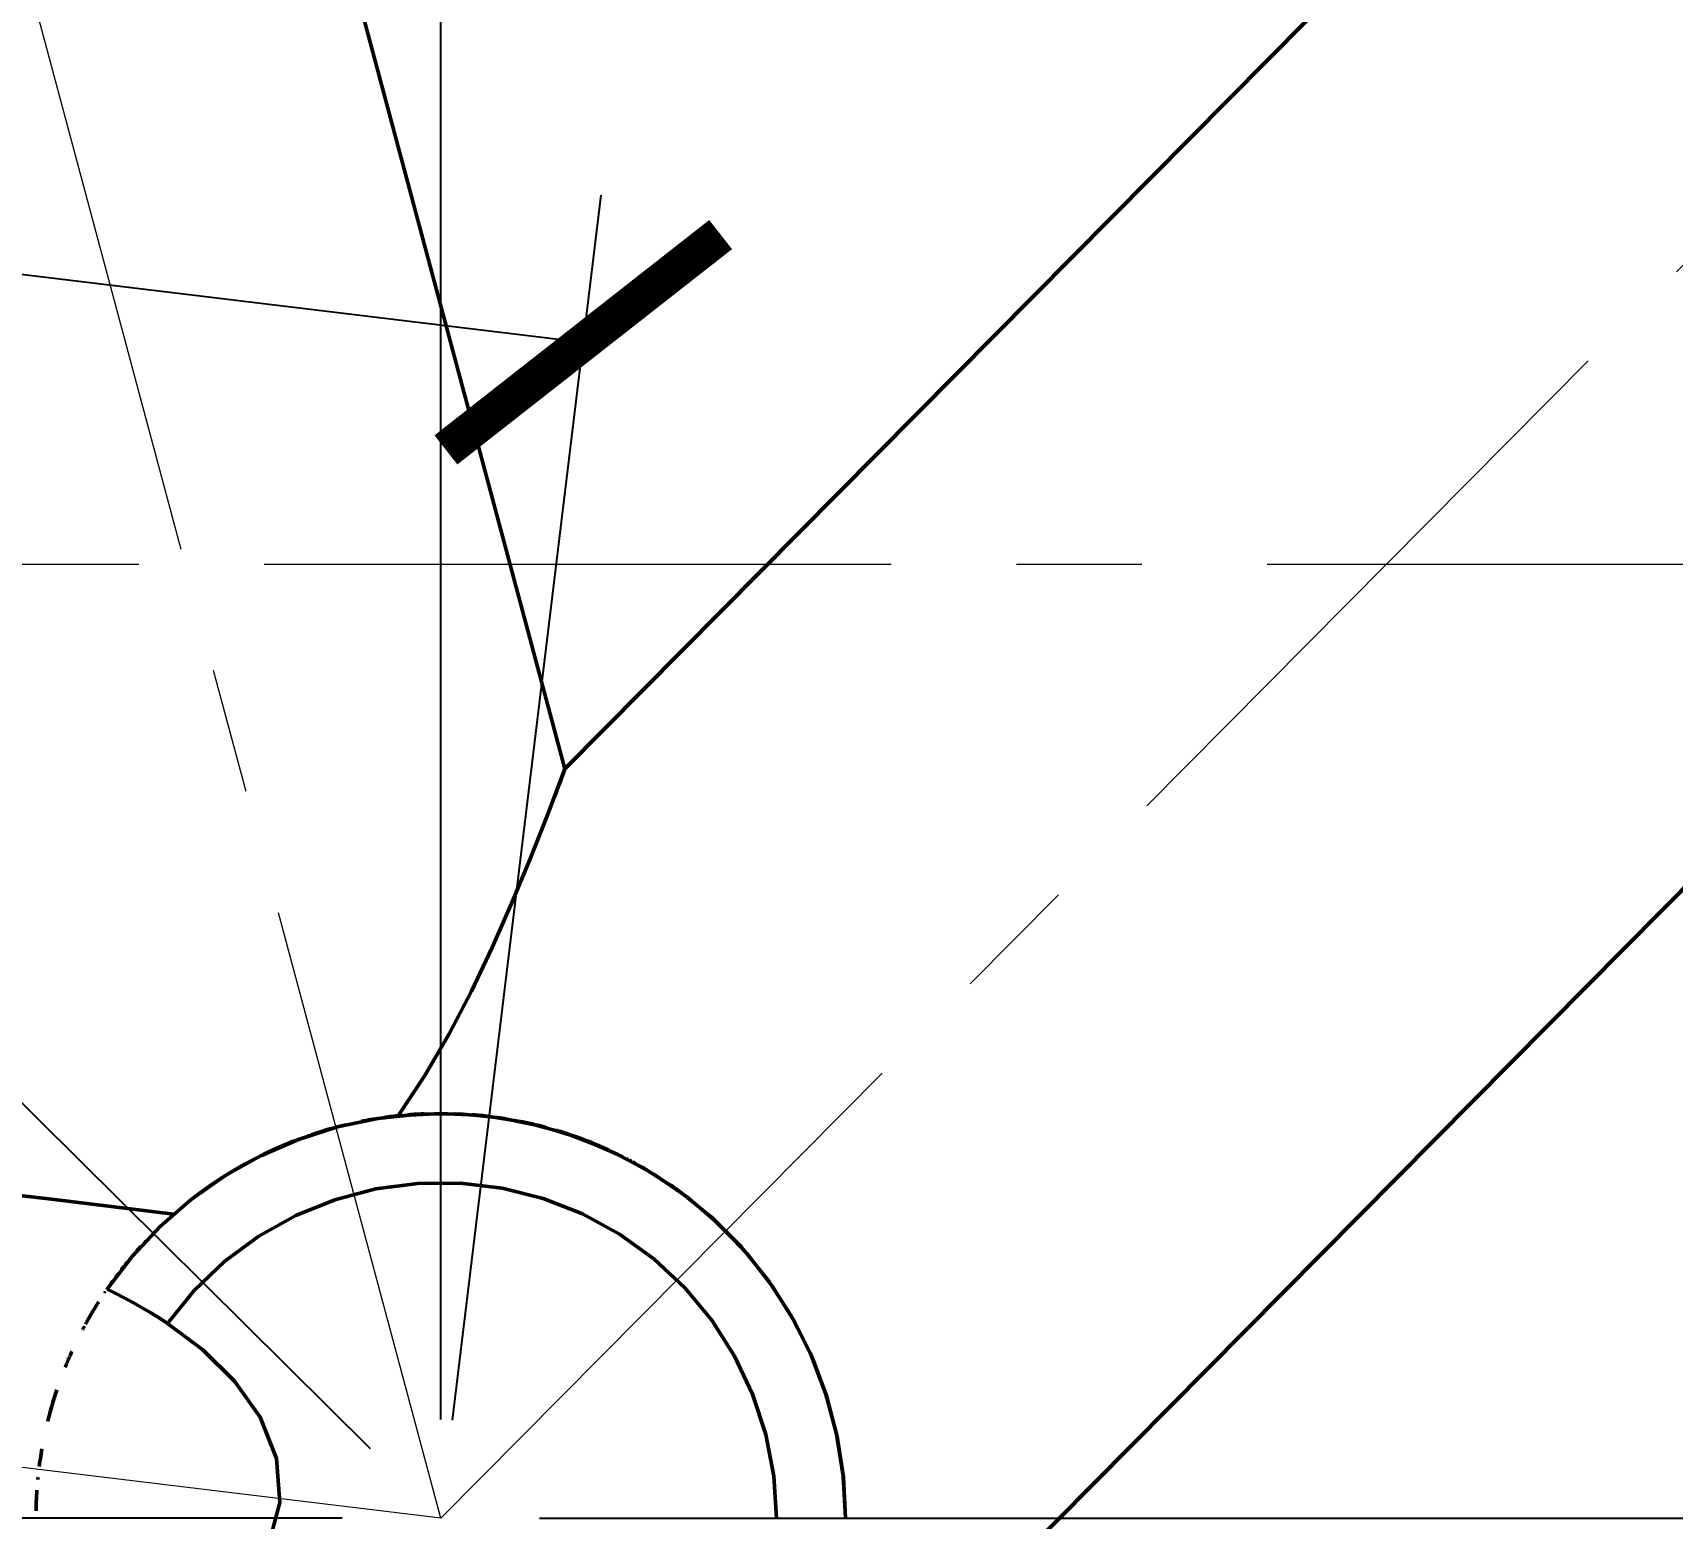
# Model space of a CAD drawing. Header units: millimetres. Extents: x -900 to 1100, y -668 to 717.
# Drawn here: x -20.7 to 62.4, y 0 to 75.2 of the extents above; entities that cross this region are included whole.
import ezdxf

# ---------------------------------------------------------------- set-up
doc = ezdxf.new("R2010")
doc.units = ezdxf.units.MM
doc.header["$LTSCALE"] = 10
doc.linetypes.add('CENTER', pattern=[5.08, 3.175, -0.635, 0.635, -0.635])
for name, color, linetype, lineweight in [('CENTER', 1, 'CENTER', 18), ('DIM', 3, 'CONTINUOUS', 18), ('FRAME', 7, 'CONTINUOUS', 50)]:
    doc.layers.add(name, color=color, linetype=linetype, lineweight=lineweight)
doc.styles.add('OpenSansCondensed-Light', font='OpenSansCondensed-Light.ttf')
doc.dimstyles.new('EZDXF', dxfattribs={"dimtxt": 12.5, "dimasz": 12.5, "dimexe": 7.5, "dimexo": 5, "dimgap": 4, "dimtad": 1, "dimdec": 1, "dimzin": 12, "dimdsep": 46, "dimtxsty": 'OpenSansCondensed-Light', "dimblk": 'ARCHTICK', "dimcen": 2.5, "dimclrd": 3, "dimclre": 3, "dimadec": 1, "dimazin": 3, "dimtfac": 0.5, "dimtmove": 2, "dimatfit": 3})

# ---------------------------------------------------------------- blocks, each defined once
blk = doc.blocks.new('_ARCHTICK')
at = {"color": 0, "linetype": 'BYBLOCK', "const_width": 0.15}
blk.add_lwpolyline([(-0.5, -0.5), (0.5, 0.5)], dxfattribs=at)

msp = doc.modelspace()

# ---------------------------------------------------------------- linework, layer by layer
at = {"layer": 'CENTER'}
for p, q in [((0, 0), (-137.174, 511.941)), ((0, 0), (426.165, 429.924)), ((-466.136, 48.317), (646.135, 48.317)), ((0, 0), (-398.582, 48.317))]:
    msp.add_line(p, q, dxfattribs=at)
at = {"layer": 'FRAME'}
for points in [[(6.292, 37.952), (-107.117, 461.2)], [(15.802, -15.664), (420.755, 392.861)], [(6.292, 37.952), (93.317, 125.746)], [(-2.163, 20.386), (-0.807, 22.418), (0.423, 24.529), (1.553, 26.696), (2.604, 28.902), (3.592, 31.137), (4.53, 33.393), (5.428, 35.666), (6.292, 37.952)], [(6.292, 37.952), (6.215, 37.745), (6.137, 37.538), (6.06, 37.331), (5.982, 37.124), (5.905, 36.917), (5.826, 36.71), (5.748, 36.504)], [(20.5, 0), (20.394, 2.079), (20.078, 4.137), (19.555, 6.151), (18.831, 8.103), (17.912, 9.971), (16.808, 11.736), (15.531, 13.38), (14.094, 14.886), (12.512, 16.239), (10.801, 17.424), (8.978, 18.429), (7.063, 19.245), (5.075, 19.862), (3.034, 20.274), (0.963, 20.477), (-1.119, 20.469), (-3.189, 20.25), (-5.226, 19.823), (-7.21, 19.19), (-9.119, 18.36), (-10.934, 17.341), (-12.636, 16.143), (-14.208, 14.778), (-15.633, 13.261), (-16.898, 11.607)], [(-4.804, 19.929), (-5.024, 19.875), (-5.243, 19.818), (-5.461, 19.759), (-5.678, 19.698), (-5.895, 19.634), (-6.111, 19.568), (-6.327, 19.499)], [(-3.172, 20.253), (-3.291, 20.234), (-3.411, 20.214), (-3.53, 20.194), (-3.65, 20.173), (-3.769, 20.151), (-3.888, 20.128), (-4.007, 20.105)], [(-2.938, 20.288), (-2.939, 20.288), (-2.939, 20.288), (-2.939, 20.288), (-2.939, 20.288), (-2.94, 20.288), (-2.94, 20.288), (-2.94, 20.288)], [(-2.163, 20.386), (-2.262, 20.375), (-2.361, 20.364), (-2.46, 20.352), (-2.559, 20.34), (-2.657, 20.327), (-2.756, 20.314), (-2.855, 20.3)], [(20.5, 0), (20.388, 2.144), (20.052, 4.265), (19.495, 6.338), (18.726, 8.343), (17.75, 10.255), (16.58, 12.056), (15.229, 13.724), (13.71, 15.241), (12.04, 16.591), (10.239, 17.76), (8.325, 18.733), (6.321, 19.501), (4.246, 20.055), (2.125, 20.39), (-0.019, 20.5), (-2.163, 20.386)], [(-1.996, 20.403), (-1.996, 20.403), (-1.996, 20.403), (-1.996, 20.403), (-1.996, 20.403), (-1.996, 20.403), (-1.996, 20.403), (-1.996, 20.403)], [(-1.94, 20.408), (-1.94, 20.408), (-1.94, 20.408), (-1.94, 20.408), (-1.94, 20.408), (-1.94, 20.408), (-1.94, 20.408), (-1.94, 20.408)], [(-0.864, 20.482), (-0.979, 20.477), (-1.094, 20.471), (-1.209, 20.464), (-1.324, 20.457), (-1.439, 20.449), (-1.554, 20.441), (-1.669, 20.432)], [(0.727, 20.487), (0.726, 20.487), (0.724, 20.487), (0.722, 20.487), (0.72, 20.487), (0.718, 20.487), (0.716, 20.487), (0.715, 20.488)], [(1.646, 20.434), (1.639, 20.434), (1.632, 20.435), (1.625, 20.435), (1.618, 20.436), (1.611, 20.437), (1.604, 20.437), (1.597, 20.438)], [(1.692, 20.43), (1.688, 20.43), (1.684, 20.431), (1.679, 20.431), (1.675, 20.431), (1.671, 20.432), (1.667, 20.432), (1.663, 20.432)], [(2.198, 20.382), (2.124, 20.39), (2.049, 20.397), (1.975, 20.405), (1.9, 20.412), (1.826, 20.419), (1.751, 20.425), (1.677, 20.431)], [(2.016, 20.401), (2.025, 20.4), (2.033, 20.399), (2.042, 20.398), (2.05, 20.397), (2.059, 20.396), (2.067, 20.395), (2.076, 20.395)], [(3.185, 20.251), (3.185, 20.251), (3.185, 20.251), (3.185, 20.251), (3.185, 20.251), (3.185, 20.251), (3.185, 20.251), (3.185, 20.251)], [(3.192, 20.25), (3.191, 20.25), (3.19, 20.25), (3.189, 20.25), (3.188, 20.251), (3.188, 20.251), (3.187, 20.251), (3.186, 20.251)], [(3.205, 20.248), (3.205, 20.248), (3.205, 20.248), (3.205, 20.248), (3.205, 20.248), (3.205, 20.248), (3.205, 20.248), (3.205, 20.248)], [(3.222, 20.245), (3.22, 20.246), (3.217, 20.246), (3.215, 20.246), (3.213, 20.247), (3.21, 20.247), (3.208, 20.247), (3.206, 20.248)], [(3.254, 20.24), (3.254, 20.24), (3.254, 20.24), (3.254, 20.24), (3.254, 20.24), (3.254, 20.24), (3.254, 20.24), (3.254, 20.24)], [(3.265, 20.238), (3.265, 20.238), (3.265, 20.238), (3.265, 20.238), (3.265, 20.238), (3.265, 20.238), (3.265, 20.238), (3.265, 20.238)], [(3.744, 20.155), (3.744, 20.155), (3.744, 20.155), (3.744, 20.155), (3.744, 20.155), (3.744, 20.155), (3.744, 20.155), (3.744, 20.155)], [(3.775, 20.149), (3.775, 20.149), (3.775, 20.149), (3.775, 20.149), (3.775, 20.149), (3.775, 20.149), (3.775, 20.149), (3.775, 20.149)], [(3.818, 20.141), (3.818, 20.141), (3.818, 20.141), (3.818, 20.141), (3.818, 20.141), (3.818, 20.141), (3.818, 20.141), (3.818, 20.141)], [(3.895, 20.127), (3.895, 20.127), (3.895, 20.127), (3.895, 20.127), (3.895, 20.127), (3.895, 20.127), (3.895, 20.127), (3.895, 20.127)], [(4.129, 20.08), (4.129, 20.08), (4.129, 20.08), (4.129, 20.08), (4.129, 20.08), (4.129, 20.08), (4.129, 20.08), (4.129, 20.08)], [(4.133, 20.079), (4.137, 20.078), (4.141, 20.077), (4.145, 20.076), (4.15, 20.076), (4.154, 20.075), (4.158, 20.074), (4.162, 20.073)], [(4.197, 20.066), (4.317, 20.04), (4.437, 20.014), (4.557, 19.987), (4.676, 19.96), (4.796, 19.931), (4.915, 19.902), (5.034, 19.872)], [(4.233, 20.058), (4.23, 20.059), (4.226, 20.06), (4.223, 20.06), (4.22, 20.061), (4.216, 20.062), (4.213, 20.063), (4.209, 20.063)], [(4.209, 20.063), (4.209, 20.063), (4.209, 20.063), (4.209, 20.063), (4.209, 20.063), (4.209, 20.063), (4.209, 20.063), (4.209, 20.063)], [(4.356, 20.032), (4.356, 20.032), (4.356, 20.032), (4.356, 20.032), (4.356, 20.032), (4.356, 20.032), (4.356, 20.032), (4.356, 20.032)], [(4.365, 20.03), (4.365, 20.03), (4.365, 20.03), (4.365, 20.03), (4.365, 20.03), (4.365, 20.03), (4.365, 20.03), (4.365, 20.03)], [(4.432, 20.015), (4.425, 20.017), (4.419, 20.018), (4.412, 20.02), (4.406, 20.021), (4.399, 20.022), (4.393, 20.024), (4.386, 20.025)], [(5.295, 19.804), (5.173, 19.837), (5.051, 19.868), (4.929, 19.899), (4.807, 19.928), (4.685, 19.958), (4.562, 19.986), (4.439, 20.014)], [(5.061, 19.865), (4.975, 19.887), (4.889, 19.908), (4.803, 19.929), (4.717, 19.95), (4.631, 19.97), (4.545, 19.99), (4.458, 20.009)], [(-7.426, 19.108), (-7.942, 18.899), (-8.452, 18.677), (-8.955, 18.44), (-9.452, 18.191), (-9.942, 17.928), (-10.425, 17.651), (-10.9, 17.362)], [(-6.705, 19.372), (-6.706, 19.372), (-6.707, 19.372), (-6.707, 19.372), (-6.708, 19.372), (-6.708, 19.371), (-6.709, 19.371), (-6.71, 19.371)], [(-6.33, 19.498), (-6.362, 19.488), (-6.393, 19.478), (-6.425, 19.467), (-6.456, 19.457), (-6.488, 19.446), (-6.519, 19.436), (-6.551, 19.425)], [(5.066, 19.864), (5.109, 19.853), (5.151, 19.842), (5.194, 19.831), (5.237, 19.82), (5.28, 19.808), (5.322, 19.797), (5.365, 19.785)], [(5.116, 19.851), (5.116, 19.851), (5.116, 19.851), (5.116, 19.851), (5.115, 19.852), (5.115, 19.852), (5.115, 19.852), (5.114, 19.852)], [(5.138, 19.846), (5.137, 19.846), (5.137, 19.846), (5.136, 19.846), (5.136, 19.846), (5.135, 19.846), (5.134, 19.847), (5.134, 19.847)], [(5.886, 19.637), (5.884, 19.637), (5.882, 19.638), (5.88, 19.639), (5.878, 19.639), (5.876, 19.64), (5.874, 19.64), (5.872, 19.641)], [(5.915, 19.628), (5.912, 19.629), (5.909, 19.63), (5.905, 19.631), (5.902, 19.632), (5.899, 19.633), (5.896, 19.634), (5.893, 19.635)], [(5.995, 19.604), (5.992, 19.605), (5.99, 19.605), (5.987, 19.606), (5.985, 19.607), (5.983, 19.608), (5.98, 19.608), (5.978, 19.609)], [(6.352, 19.491), (6.305, 19.506), (6.258, 19.522), (6.21, 19.537), (6.163, 19.552), (6.116, 19.566), (6.069, 19.581), (6.022, 19.596)], [(6.113, 19.567), (6.113, 19.567), (6.113, 19.567), (6.113, 19.567), (6.113, 19.567), (6.113, 19.567), (6.113, 19.567), (6.113, 19.567)], [(6.464, 19.454), (6.463, 19.455), (6.461, 19.455), (6.46, 19.455), (6.459, 19.456), (6.458, 19.456), (6.457, 19.457), (6.455, 19.457)], [(6.547, 19.426), (6.542, 19.428), (6.537, 19.43), (6.532, 19.432), (6.527, 19.433), (6.521, 19.435), (6.516, 19.437), (6.511, 19.438)], [(6.635, 19.397), (6.635, 19.397), (6.635, 19.397), (6.635, 19.397), (6.635, 19.397), (6.635, 19.397), (6.635, 19.397), (6.635, 19.397)], [(6.651, 19.391), (6.648, 19.392), (6.646, 19.393), (6.644, 19.393), (6.642, 19.394), (6.64, 19.395), (6.638, 19.396), (6.635, 19.396)], [(6.665, 19.386), (6.665, 19.386), (6.665, 19.386), (6.665, 19.386), (6.665, 19.386), (6.665, 19.386), (6.665, 19.386), (6.665, 19.386)], [(6.73, 19.364), (6.721, 19.367), (6.712, 19.37), (6.703, 19.373), (6.694, 19.376), (6.685, 19.379), (6.677, 19.382), (6.668, 19.385)], [(6.701, 19.374), (6.963, 19.281), (7.223, 19.185), (7.482, 19.086), (7.739, 18.983), (7.995, 18.877), (8.25, 18.767), (8.503, 18.653)], [(7.637, 19.024), (7.513, 19.074), (7.389, 19.122), (7.264, 19.17), (7.139, 19.217), (7.014, 19.263), (6.889, 19.308), (6.763, 19.352)], [(7.091, 19.235), (7.066, 19.244), (7.041, 19.253), (7.016, 19.262), (6.992, 19.271), (6.967, 19.28), (6.942, 19.289), (6.917, 19.298)], [(7.379, 19.126), (7.376, 19.127), (7.372, 19.129), (7.368, 19.13), (7.365, 19.131), (7.361, 19.133), (7.357, 19.134), (7.354, 19.136)], [(7.566, 19.053), (7.54, 19.063), (7.513, 19.074), (7.486, 19.084), (7.46, 19.095), (7.433, 19.105), (7.407, 19.115), (7.38, 19.126)], [(8.291, 18.749), (8.291, 18.749), (8.291, 18.749), (8.291, 18.749), (8.291, 18.749), (8.291, 18.749), (8.291, 18.749), (8.291, 18.749)], [(8.507, 18.651), (8.507, 18.651), (8.507, 18.651), (8.507, 18.651), (8.507, 18.651), (8.507, 18.651), (8.507, 18.651), (8.507, 18.651)], [(9.126, 18.357), (9.125, 18.357), (9.125, 18.357), (9.124, 18.358), (9.123, 18.358), (9.123, 18.358), (9.122, 18.359), (9.121, 18.359)], [(9.121, 18.359), (9.121, 18.359), (9.121, 18.359), (9.121, 18.359), (9.121, 18.359), (9.121, 18.359), (9.121, 18.359), (9.121, 18.359)], [(9.234, 18.303), (9.234, 18.303), (9.234, 18.303), (9.234, 18.303), (9.233, 18.303), (9.233, 18.303), (9.233, 18.303), (9.233, 18.303)], [(9.433, 18.201), (9.433, 18.201), (9.433, 18.201), (9.433, 18.201), (9.433, 18.201), (9.433, 18.201), (9.433, 18.201), (9.433, 18.201)], [(9.447, 18.193), (9.448, 18.193), (9.449, 18.193), (9.45, 18.192), (9.45, 18.192), (9.451, 18.191), (9.452, 18.191), (9.453, 18.19)], [(9.461, 18.186), (9.461, 18.186), (9.461, 18.186), (9.461, 18.186), (9.461, 18.186), (9.461, 18.186), (9.461, 18.186), (9.461, 18.186)], [(9.614, 18.106), (9.613, 18.107), (9.611, 18.108), (9.609, 18.109), (9.607, 18.11), (9.605, 18.111), (9.603, 18.112), (9.601, 18.113)], [(9.767, 18.024), (9.765, 18.025), (9.764, 18.025), (9.763, 18.026), (9.761, 18.027), (9.76, 18.028), (9.758, 18.028), (9.757, 18.029)], [(9.845, 17.981), (9.843, 17.983), (9.84, 17.984), (9.837, 17.986), (9.834, 17.987), (9.831, 17.989), (9.828, 17.991), (9.825, 17.992)], [(10.062, 17.861), (10.063, 17.86), (10.063, 17.86), (10.064, 17.86), (10.064, 17.859), (10.065, 17.859), (10.066, 17.859), (10.066, 17.858)], [(10.232, 17.764), (10.231, 17.765), (10.229, 17.766), (10.227, 17.767), (10.226, 17.767), (10.224, 17.768), (10.223, 17.769), (10.221, 17.77)], [(10.308, 17.72), (10.307, 17.72), (10.307, 17.721), (10.306, 17.721), (10.305, 17.722), (10.304, 17.722), (10.304, 17.722), (10.303, 17.723)], [(10.31, 17.719), (10.314, 17.717), (10.317, 17.714), (10.321, 17.712), (10.325, 17.71), (10.329, 17.708), (10.332, 17.706), (10.336, 17.703)], [(10.344, 17.699), (10.341, 17.7), (10.338, 17.702), (10.335, 17.704), (10.332, 17.706), (10.329, 17.708), (10.326, 17.709), (10.323, 17.711)], [(10.413, 17.658), (10.413, 17.659), (10.412, 17.659), (10.412, 17.659), (10.411, 17.659), (10.411, 17.66), (10.41, 17.66), (10.41, 17.66)], [(10.438, 17.644), (10.437, 17.644), (10.436, 17.645), (10.436, 17.645), (10.435, 17.645), (10.435, 17.646), (10.434, 17.646), (10.433, 17.646)], [(10.62, 17.535), (10.62, 17.535), (10.62, 17.535), (10.62, 17.535), (10.62, 17.535), (10.62, 17.535), (10.62, 17.535), (10.62, 17.535)], [(10.634, 17.526), (10.634, 17.526), (10.634, 17.526), (10.634, 17.526), (10.634, 17.526), (10.634, 17.526), (10.634, 17.526), (10.634, 17.526)], [(10.662, 17.509), (10.663, 17.509), (10.663, 17.509), (10.663, 17.508), (10.663, 17.508), (10.664, 17.508), (10.664, 17.508), (10.664, 17.508)], [(17, 0), (16.865, 2.138), (16.462, 4.242), (15.798, 6.279), (14.883, 8.216), (13.731, 10.023), (12.361, 11.67), (10.796, 13.132), (9.058, 14.386), (7.177, 15.411), (5.182, 16.191), (3.104, 16.714), (0.977, 16.972), (-1.165, 16.96), (-3.289, 16.679), (-5.361, 16.133), (-7.347, 15.33), (-9.217, 14.285), (-10.94, 13.012), (-12.49, 11.533), (-13.841, 9.87)], [(-10.92, 17.35), (-11.175, 17.186), (-11.429, 17.019), (-11.679, 16.848), (-11.928, 16.673), (-12.173, 16.494), (-12.416, 16.312), (-12.656, 16.127)], [(-10.915, 17.353), (-10.916, 17.352), (-10.916, 17.352), (-10.917, 17.351), (-10.918, 17.351), (-10.918, 17.35), (-10.919, 17.35), (-10.92, 17.35)], [(-10.905, 17.359), (-10.906, 17.358), (-10.906, 17.358), (-10.907, 17.358), (-10.908, 17.357), (-10.909, 17.357), (-10.909, 17.356), (-10.91, 17.356)], [(-10.9, 17.362), (-10.901, 17.362), (-10.901, 17.361), (-10.902, 17.361), (-10.903, 17.36), (-10.904, 17.36), (-10.904, 17.359), (-10.905, 17.359)], [(11.539, 16.944), (11.539, 16.944), (11.539, 16.944), (11.539, 16.944), (11.539, 16.944), (11.539, 16.944), (11.539, 16.944), (11.539, 16.944)], [(11.803, 16.761), (11.779, 16.778), (11.755, 16.795), (11.731, 16.812), (11.707, 16.828), (11.683, 16.845), (11.659, 16.861), (11.635, 16.878)], [(11.72, 16.819), (11.72, 16.819), (11.72, 16.819), (11.72, 16.819), (11.72, 16.819), (11.72, 16.819), (11.72, 16.819), (11.72, 16.819)], [(12.004, 16.618), (11.998, 16.622), (11.992, 16.627), (11.986, 16.631), (11.98, 16.635), (11.974, 16.64), (11.968, 16.644), (11.962, 16.648)], [(11.993, 16.626), (11.994, 16.625), (11.995, 16.625), (11.995, 16.624), (11.996, 16.624), (11.997, 16.623), (11.997, 16.623), (11.998, 16.622)], [(-13.528, 15.403), (-15.591, 15.658), (-17.654, 15.909), (-19.717, 16.154), (-21.781, 16.396)], [(-14.527, 14.464), (-14.535, 14.457), (-14.542, 14.449), (-14.55, 14.441), (-14.558, 14.433), (-14.565, 14.426), (-14.573, 14.418), (-14.581, 14.41)], [(-14.523, 14.468), (-14.523, 14.468), (-14.523, 14.468), (-14.523, 14.468), (-14.523, 14.468), (-14.523, 14.468), (-14.523, 14.468), (-14.523, 14.468)], [(-14.522, 14.469), (-14.522, 14.469), (-14.522, 14.469), (-14.522, 14.469), (-14.522, 14.469), (-14.522, 14.469), (-14.522, 14.469), (-14.522, 14.469)], [(-14.511, 14.481), (-14.511, 14.481), (-14.511, 14.481), (-14.511, 14.481), (-14.511, 14.481), (-14.511, 14.481), (-14.511, 14.481), (-14.511, 14.481)], [(-14.442, 14.55), (-14.442, 14.55), (-14.442, 14.55), (-14.442, 14.55), (-14.442, 14.55), (-14.442, 14.55), (-14.442, 14.55), (-14.442, 14.55)], [(-15.56, 13.347), (-15.567, 13.338), (-15.574, 13.33), (-15.581, 13.322), (-15.588, 13.314), (-15.595, 13.305), (-15.602, 13.297), (-15.609, 13.289)], [(-15.195, 13.761), (-15.224, 13.729), (-15.253, 13.697), (-15.282, 13.665), (-15.31, 13.633), (-15.339, 13.6), (-15.367, 13.568), (-15.396, 13.536)], [(-14.952, 14.024), (-14.954, 14.022), (-14.957, 14.019), (-14.959, 14.017), (-14.961, 14.015), (-14.964, 14.012), (-14.966, 14.01), (-14.968, 14.007)], [(-16.11, 12.677), (-16.12, 12.665), (-16.129, 12.653), (-16.139, 12.641), (-16.148, 12.629), (-16.158, 12.616), (-16.167, 12.604), (-16.177, 12.592)], [(-16.099, 12.691), (-16.101, 12.689), (-16.102, 12.687), (-16.104, 12.685), (-16.105, 12.683), (-16.107, 12.681), (-16.108, 12.679), (-16.11, 12.677)], [(-16.077, 12.719), (-16.078, 12.718), (-16.078, 12.718), (-16.078, 12.717), (-16.079, 12.717), (-16.079, 12.717), (-16.079, 12.716), (-16.08, 12.716)], [(-16.076, 12.721), (-16.075, 12.722), (-16.075, 12.722), (-16.074, 12.723), (-16.074, 12.723), (-16.073, 12.724), (-16.073, 12.724), (-16.072, 12.725)], [(-16.076, 12.721), (-16.075, 12.721), (-16.075, 12.722), (-16.074, 12.723), (-16.074, 12.723), (-16.073, 12.724), (-16.073, 12.724), (-16.072, 12.725)], [(-16.016, 12.796), (-16.023, 12.787), (-16.03, 12.778), (-16.037, 12.77), (-16.044, 12.761), (-16.051, 12.752), (-16.058, 12.743), (-16.065, 12.735)], [(-15.972, 12.851), (-15.972, 12.851), (-15.972, 12.851), (-15.971, 12.852), (-15.971, 12.852), (-15.971, 12.852), (-15.971, 12.852), (-15.971, 12.852)], [(-15.967, 12.857), (-15.967, 12.857), (-15.967, 12.857), (-15.967, 12.857), (-15.967, 12.857), (-15.967, 12.857), (-15.967, 12.857), (-15.967, 12.857)], [(-15.935, 12.897), (-15.934, 12.897), (-15.934, 12.898), (-15.934, 12.898), (-15.934, 12.899), (-15.933, 12.899), (-15.933, 12.899), (-15.933, 12.9)], [(-15.931, 12.902), (-15.929, 12.904), (-15.928, 12.905), (-15.927, 12.907), (-15.925, 12.909), (-15.924, 12.91), (-15.923, 12.912), (-15.921, 12.914)], [(-15.885, 12.959), (-15.886, 12.957), (-15.888, 12.955), (-15.889, 12.953), (-15.891, 12.951), (-15.893, 12.949), (-15.894, 12.947), (-15.896, 12.945)], [(-15.874, 12.972), (-15.875, 12.97), (-15.877, 12.968), (-15.878, 12.967), (-15.88, 12.965), (-15.881, 12.963), (-15.883, 12.961), (-15.885, 12.959)], [(-15.77, 13.098), (-15.769, 13.1), (-15.767, 13.101), (-15.766, 13.103), (-15.764, 13.105), (-15.763, 13.106), (-15.762, 13.108), (-15.76, 13.11)], [(-15.76, 13.11), (-15.759, 13.111), (-15.758, 13.112), (-15.758, 13.113), (-15.757, 13.114), (-15.756, 13.114), (-15.756, 13.115), (-15.755, 13.116)], [(-15.648, 13.244), (-15.652, 13.238), (-15.657, 13.233), (-15.662, 13.227), (-15.666, 13.222), (-15.671, 13.216), (-15.676, 13.211), (-15.68, 13.205)], [(-16.851, 11.674), (-16.858, 11.665), (-16.864, 11.655), (-16.871, 11.646), (-16.878, 11.636), (-16.884, 11.626), (-16.891, 11.617), (-16.898, 11.607)], [(-16.877, 11.637), (-16.877, 11.637), (-16.877, 11.637), (-16.877, 11.637), (-16.877, 11.637), (-16.877, 11.638), (-16.877, 11.638), (-16.876, 11.638)], [(-16.794, 11.757), (-16.796, 11.754), (-16.798, 11.751), (-16.8, 11.748), (-16.802, 11.745), (-16.804, 11.742), (-16.806, 11.739), (-16.808, 11.737)], [(-16.778, 11.779), (-16.778, 11.779), (-16.778, 11.779), (-16.778, 11.779), (-16.778, 11.779), (-16.779, 11.778), (-16.779, 11.778), (-16.779, 11.778)], [(-16.717, 11.866), (-16.714, 11.87), (-16.711, 11.874), (-16.708, 11.878), (-16.705, 11.882), (-16.703, 11.886), (-16.7, 11.89), (-16.697, 11.894)], [(-16.693, 11.899), (-16.69, 11.904), (-16.686, 11.909), (-16.683, 11.914), (-16.679, 11.919), (-16.676, 11.923), (-16.672, 11.928), (-16.669, 11.933)], [(-16.639, 11.974), (-16.638, 11.977), (-16.636, 11.979), (-16.635, 11.981), (-16.633, 11.983), (-16.631, 11.985), (-16.63, 11.987), (-16.628, 11.989)], [(-16.622, 11.999), (-16.62, 12.001), (-16.618, 12.004), (-16.616, 12.006), (-16.615, 12.008), (-16.613, 12.011), (-16.611, 12.013), (-16.609, 12.016)], [(-16.55, 12.097), (-16.55, 12.097), (-16.55, 12.097), (-16.55, 12.097), (-16.55, 12.097), (-16.55, 12.097), (-16.551, 12.097), (-16.551, 12.097)], [(-16.408, 12.289), (-16.413, 12.283), (-16.418, 12.277), (-16.422, 12.27), (-16.427, 12.264), (-16.432, 12.258), (-16.437, 12.251), (-16.441, 12.245)], [(-16.426, 12.265), (-16.427, 12.264), (-16.428, 12.263), (-16.429, 12.262), (-16.43, 12.26), (-16.43, 12.259), (-16.431, 12.258), (-16.432, 12.257)], [(-16.384, 12.321), (-16.383, 12.322), (-16.382, 12.324), (-16.381, 12.325), (-16.38, 12.326), (-16.38, 12.327), (-16.379, 12.328), (-16.378, 12.329)], [(-16.367, 12.344), (-16.367, 12.344), (-16.367, 12.344), (-16.367, 12.343), (-16.367, 12.343), (-16.368, 12.343), (-16.368, 12.343), (-16.368, 12.343)], [(-16.336, 12.385), (-16.337, 12.383), (-16.338, 12.382), (-16.339, 12.38), (-16.34, 12.379), (-16.341, 12.378), (-16.343, 12.376), (-16.344, 12.375)], [(-17.425, 10.799), (-17.425, 10.798), (-17.426, 10.798), (-17.426, 10.797), (-17.427, 10.796), (-17.427, 10.795), (-17.428, 10.795), (-17.428, 10.794)], [(-17.418, 10.811), (-17.419, 10.809), (-17.419, 10.808), (-17.42, 10.807), (-17.421, 10.806), (-17.422, 10.805), (-17.422, 10.803), (-17.423, 10.802)], [(-17.423, 10.803), (-17.423, 10.803), (-17.422, 10.803), (-17.422, 10.804), (-17.422, 10.804), (-17.422, 10.805), (-17.421, 10.805), (-17.421, 10.805)], [(-17.423, 10.802), (-17.423, 10.802), (-17.423, 10.802), (-17.423, 10.802), (-17.423, 10.802), (-17.423, 10.802), (-17.423, 10.802), (-17.423, 10.802)], [(-17.421, 10.806), (-17.419, 10.808), (-17.418, 10.81), (-17.416, 10.813), (-17.415, 10.815), (-17.413, 10.818), (-17.412, 10.82), (-17.41, 10.823)], [(-17.414, 10.817), (-17.414, 10.817), (-17.414, 10.816), (-17.415, 10.815), (-17.415, 10.815), (-17.415, 10.814), (-17.416, 10.814), (-17.416, 10.813)], [(-17.337, 10.94), (-17.343, 10.931), (-17.349, 10.921), (-17.355, 10.912), (-17.36, 10.902), (-17.366, 10.893), (-17.372, 10.883), (-17.378, 10.874)], [(-17.076, 11.342), (-17.076, 11.342), (-17.076, 11.342), (-17.076, 11.342), (-17.076, 11.342), (-17.076, 11.343), (-17.076, 11.343), (-17.076, 11.343)], [(-17.042, 11.394), (-17.042, 11.394), (-17.042, 11.394), (-17.042, 11.394), (-17.042, 11.394), (-17.042, 11.394), (-17.042, 11.394), (-17.042, 11.394)], [(-17.027, 11.416), (-17.027, 11.416), (-17.027, 11.416), (-17.027, 11.416), (-17.027, 11.416), (-17.027, 11.416), (-17.027, 11.416), (-17.028, 11.415)], [(-16.993, 11.466), (-16.993, 11.466), (-16.993, 11.466), (-16.993, 11.466), (-16.993, 11.466), (-16.993, 11.466), (-16.993, 11.466), (-16.993, 11.466)], [(-16.989, 11.473), (-16.989, 11.473), (-16.989, 11.473), (-16.989, 11.473), (-16.989, 11.473), (-16.989, 11.473), (-16.989, 11.473), (-16.989, 11.473)], [(-16.898, 11.607), (-16.898, 11.607), (-16.898, 11.607), (-16.898, 11.607), (-16.898, 11.607), (-16.898, 11.607), (-16.898, 11.607), (-16.898, 11.607)], [(-16.898, 11.607), (-16.448, 11.383), (-16.002, 11.151), (-15.56, 10.911), (-15.123, 10.664), (-14.69, 10.408), (-14.263, 10.144), (-13.841, 9.87)], [(-17.917, 9.961), (-17.916, 9.963), (-17.915, 9.965), (-17.914, 9.967), (-17.913, 9.968), (-17.912, 9.97), (-17.911, 9.972), (-17.91, 9.974)], [(-17.911, 9.972), (-17.911, 9.972), (-17.911, 9.971), (-17.912, 9.971), (-17.912, 9.971), (-17.912, 9.971), (-17.912, 9.97), (-17.912, 9.97)], [(-17.905, 9.983), (-17.906, 9.981), (-17.907, 9.98), (-17.908, 9.978), (-17.909, 9.977), (-17.909, 9.975), (-17.91, 9.974), (-17.911, 9.972)], [(-17.88, 10.028), (-17.88, 10.028), (-17.88, 10.028), (-17.88, 10.027), (-17.88, 10.027), (-17.881, 10.027), (-17.881, 10.026), (-17.881, 10.026)], [(-17.879, 10.029), (-17.879, 10.029), (-17.879, 10.029), (-17.88, 10.029), (-17.88, 10.028), (-17.88, 10.028), (-17.88, 10.028), (-17.88, 10.028)], [(-17.862, 10.06), (-17.861, 10.062), (-17.86, 10.063), (-17.86, 10.064), (-17.859, 10.065), (-17.858, 10.066), (-17.858, 10.068), (-17.857, 10.069)], [(-17.857, 10.07), (-17.856, 10.071), (-17.855, 10.072), (-17.854, 10.073), (-17.854, 10.075), (-17.853, 10.076), (-17.852, 10.077), (-17.851, 10.079)], [(-17.855, 10.071), (-17.856, 10.071), (-17.856, 10.071), (-17.856, 10.07), (-17.856, 10.07), (-17.856, 10.07), (-17.857, 10.069), (-17.857, 10.069)], [(-17.855, 10.073), (-17.855, 10.073), (-17.855, 10.072), (-17.855, 10.072), (-17.855, 10.072), (-17.855, 10.072), (-17.855, 10.071), (-17.856, 10.071)], [(-17.849, 10.084), (-17.85, 10.082), (-17.851, 10.08), (-17.851, 10.078), (-17.852, 10.077), (-17.853, 10.075), (-17.854, 10.073), (-17.855, 10.072)], [(-17.845, 10.089), (-17.845, 10.09), (-17.844, 10.091), (-17.844, 10.092), (-17.843, 10.093), (-17.843, 10.094), (-17.842, 10.095), (-17.841, 10.096)], [(-17.841, 10.097), (-17.841, 10.097), (-17.841, 10.097), (-17.841, 10.097), (-17.841, 10.097), (-17.841, 10.097), (-17.841, 10.097), (-17.841, 10.097)], [(-17.835, 10.107), (-17.835, 10.108), (-17.835, 10.108), (-17.834, 10.109), (-17.834, 10.109), (-17.834, 10.109), (-17.834, 10.11), (-17.833, 10.11)], [(-17.826, 10.123), (-17.825, 10.125), (-17.824, 10.127), (-17.823, 10.129), (-17.822, 10.131), (-17.82, 10.133), (-17.819, 10.136), (-17.818, 10.138)], [(-17.826, 10.124), (-17.826, 10.124), (-17.825, 10.125), (-17.825, 10.125), (-17.825, 10.125), (-17.825, 10.125), (-17.825, 10.126), (-17.825, 10.126)], [(-17.825, 10.126), (-17.824, 10.126), (-17.824, 10.127), (-17.824, 10.127), (-17.824, 10.127), (-17.824, 10.128), (-17.823, 10.128), (-17.823, 10.128)], [(-17.823, 10.129), (-17.823, 10.129), (-17.823, 10.129), (-17.823, 10.129), (-17.823, 10.129), (-17.823, 10.129), (-17.823, 10.129), (-17.823, 10.129)], [(-17.815, 10.143), (-17.816, 10.141), (-17.817, 10.139), (-17.818, 10.137), (-17.819, 10.136), (-17.82, 10.134), (-17.821, 10.132), (-17.822, 10.13)], [(-17.818, 10.138), (-17.818, 10.138), (-17.818, 10.138), (-17.818, 10.138), (-17.818, 10.138), (-17.818, 10.138), (-17.818, 10.138), (-17.818, 10.138)], [(-17.8, 10.169), (-17.8, 10.169), (-17.799, 10.17), (-17.799, 10.171), (-17.798, 10.172), (-17.798, 10.173), (-17.797, 10.173), (-17.797, 10.174)], [(-17.788, 10.19), (-17.789, 10.188), (-17.791, 10.186), (-17.792, 10.183), (-17.793, 10.181), (-17.794, 10.179), (-17.796, 10.177), (-17.797, 10.174)], [(-17.797, 10.174), (-17.797, 10.174), (-17.797, 10.174), (-17.797, 10.174), (-17.797, 10.174), (-17.797, 10.174), (-17.797, 10.174), (-17.797, 10.174)], [(-17.788, 10.19), (-17.788, 10.19), (-17.788, 10.19), (-17.788, 10.19), (-17.788, 10.19), (-17.788, 10.19), (-17.788, 10.19), (-17.788, 10.19)], [(-17.763, 10.234), (-17.764, 10.232), (-17.765, 10.231), (-17.766, 10.229), (-17.767, 10.227), (-17.768, 10.225), (-17.769, 10.223), (-17.77, 10.222)], [(-17.747, 10.261), (-17.746, 10.263), (-17.746, 10.264), (-17.745, 10.265), (-17.744, 10.266), (-17.744, 10.267), (-17.743, 10.268), (-17.742, 10.27)], [(-17.739, 10.275), (-17.738, 10.276), (-17.738, 10.278), (-17.737, 10.279), (-17.736, 10.28), (-17.735, 10.282), (-17.734, 10.283), (-17.733, 10.285)], [(-17.732, 10.287), (-17.732, 10.287), (-17.732, 10.288), (-17.732, 10.288), (-17.731, 10.288), (-17.731, 10.289), (-17.731, 10.289), (-17.73, 10.29)], [(-17.708, 10.329), (-17.708, 10.329), (-17.708, 10.329), (-17.708, 10.329), (-17.708, 10.329), (-17.708, 10.329), (-17.708, 10.329), (-17.708, 10.329)], [(-17.7, 10.341), (-17.7, 10.343), (-17.699, 10.344), (-17.698, 10.346), (-17.697, 10.347), (-17.696, 10.348), (-17.696, 10.35), (-17.695, 10.351)], [(-17.653, 10.421), (-17.657, 10.415), (-17.661, 10.409), (-17.664, 10.403), (-17.668, 10.397), (-17.672, 10.391), (-17.675, 10.384), (-17.679, 10.378)], [(-17.628, 10.465), (-17.631, 10.459), (-17.635, 10.452), (-17.639, 10.446), (-17.642, 10.44), (-17.646, 10.434), (-17.65, 10.428), (-17.653, 10.422)], [(-17.615, 10.486), (-17.615, 10.486), (-17.615, 10.486), (-17.615, 10.485), (-17.616, 10.485), (-17.616, 10.485), (-17.616, 10.485), (-17.616, 10.485)], [(-17.594, 10.521), (-17.594, 10.521), (-17.594, 10.521), (-17.594, 10.521), (-17.594, 10.521), (-17.594, 10.521), (-17.594, 10.521), (-17.594, 10.521)], [(-17.567, 10.566), (-17.568, 10.565), (-17.569, 10.564), (-17.569, 10.562), (-17.57, 10.561), (-17.571, 10.56), (-17.571, 10.559), (-17.572, 10.558)], [(-17.572, 10.558), (-17.572, 10.558), (-17.572, 10.558), (-17.572, 10.558), (-17.572, 10.558), (-17.572, 10.558), (-17.572, 10.558), (-17.572, 10.558)], [(-17.568, 10.565), (-17.568, 10.564), (-17.569, 10.563), (-17.569, 10.563), (-17.57, 10.562), (-17.57, 10.561), (-17.571, 10.56), (-17.571, 10.559)], [(-17.564, 10.571), (-17.565, 10.57), (-17.565, 10.57), (-17.566, 10.569), (-17.566, 10.568), (-17.567, 10.567), (-17.567, 10.567), (-17.567, 10.566)], [(-17.55, 10.594), (-17.55, 10.594), (-17.551, 10.594), (-17.551, 10.593), (-17.551, 10.593), (-17.551, 10.593), (-17.551, 10.592), (-17.552, 10.592)], [(-17.547, 10.599), (-17.548, 10.598), (-17.548, 10.598), (-17.549, 10.597), (-17.549, 10.596), (-17.549, 10.596), (-17.55, 10.595), (-17.55, 10.594)], [(-17.543, 10.607), (-17.543, 10.606), (-17.544, 10.605), (-17.545, 10.604), (-17.545, 10.603), (-17.546, 10.602), (-17.546, 10.601), (-17.547, 10.6)], [(-17.547, 10.6), (-17.547, 10.6), (-17.547, 10.6), (-17.547, 10.6), (-17.547, 10.599), (-17.547, 10.599), (-17.547, 10.599), (-17.547, 10.599)], [(-17.519, 10.646), (-17.518, 10.647), (-17.517, 10.649), (-17.516, 10.651), (-17.515, 10.653), (-17.513, 10.655), (-17.512, 10.657), (-17.511, 10.659)], [(-17.511, 10.658), (-17.512, 10.657), (-17.513, 10.656), (-17.513, 10.656), (-17.514, 10.655), (-17.514, 10.654), (-17.515, 10.653), (-17.515, 10.652)], [(-17.49, 10.693), (-17.488, 10.696), (-17.487, 10.698), (-17.485, 10.701), (-17.484, 10.703), (-17.482, 10.706), (-17.481, 10.708), (-17.479, 10.711)], [(-17.473, 10.72), (-17.473, 10.721), (-17.473, 10.721), (-17.473, 10.721), (-17.473, 10.721), (-17.473, 10.721), (-17.473, 10.721), (-17.473, 10.721)], [(-17.46, 10.742), (-17.46, 10.742), (-17.46, 10.743), (-17.459, 10.743), (-17.459, 10.744), (-17.459, 10.744), (-17.459, 10.745), (-17.458, 10.745)], [(-17.437, 10.779), (-17.438, 10.778), (-17.439, 10.776), (-17.44, 10.775), (-17.441, 10.773), (-17.442, 10.771), (-17.443, 10.77), (-17.444, 10.768)], [(-17.437, 10.779), (-17.438, 10.779), (-17.438, 10.778), (-17.438, 10.778), (-17.439, 10.777), (-17.439, 10.776), (-17.439, 10.776), (-17.44, 10.775)], [(-17.428, 10.794), (-17.428, 10.794), (-17.429, 10.793), (-17.429, 10.793), (-17.429, 10.793), (-17.429, 10.792), (-17.429, 10.792), (-17.43, 10.792)], [(-18.123, 9.581), (-18.122, 9.583), (-18.122, 9.584), (-18.121, 9.586), (-18.12, 9.588), (-18.119, 9.589), (-18.118, 9.591), (-18.117, 9.593)], [(-18.086, 9.652), (-18.086, 9.652), (-18.085, 9.652), (-18.085, 9.653), (-18.085, 9.653), (-18.085, 9.653), (-18.085, 9.653), (-18.085, 9.654)], [(-18.074, 9.674), (-18.074, 9.674), (-18.074, 9.674), (-18.074, 9.674), (-18.074, 9.673), (-18.074, 9.673), (-18.074, 9.673), (-18.074, 9.673)], [(-17.978, 9.852), (-17.978, 9.852), (-17.978, 9.852), (-17.978, 9.852), (-17.978, 9.852), (-17.978, 9.852), (-17.978, 9.852), (-17.978, 9.852)], [(-17.971, 9.864), (-17.971, 9.863), (-17.972, 9.862), (-17.973, 9.861), (-17.973, 9.86), (-17.974, 9.859), (-17.974, 9.858), (-17.975, 9.857)], [(-17.975, 9.857), (-17.974, 9.858), (-17.974, 9.858), (-17.973, 9.859), (-17.973, 9.86), (-17.972, 9.861), (-17.972, 9.862), (-17.972, 9.863)], [(-17.975, 9.857), (-17.975, 9.857), (-17.975, 9.857), (-17.975, 9.857), (-17.975, 9.857), (-17.975, 9.857), (-17.975, 9.857), (-17.975, 9.857)], [(-17.967, 9.872), (-17.967, 9.871), (-17.968, 9.869), (-17.968, 9.868), (-17.969, 9.867), (-17.97, 9.866), (-17.97, 9.865), (-17.971, 9.864)], [(-17.945, 9.911), (-17.945, 9.911), (-17.945, 9.911), (-17.945, 9.911), (-17.945, 9.911), (-17.945, 9.911), (-17.945, 9.911), (-17.945, 9.911)], [(-13.841, 9.87), (-12.042, 8.524), (-10.439, 6.949), (-9.144, 5.116), (-8.321, 3.03), (-8.157, 0.797), (-8.731, -1.366), (-9.939, -3.254), (-11.584, -4.781), (-13.494, -5.963), (-15.558, -6.851)], [(-13.918, 9.921), (-13.92, 9.922), (-13.921, 9.923), (-13.922, 9.924), (-13.924, 9.924), (-13.925, 9.925), (-13.926, 9.926), (-13.927, 9.927)], [(-13.898, 9.908), (-13.899, 9.908), (-13.9, 9.909), (-13.9, 9.909), (-13.901, 9.91), (-13.902, 9.91), (-13.902, 9.91), (-13.903, 9.911)], [(-18.707, 8.384), (-18.714, 8.37), (-18.72, 8.356), (-18.726, 8.341), (-18.732, 8.327), (-18.739, 8.313), (-18.745, 8.299), (-18.751, 8.285)], [(-18.685, 8.434), (-18.687, 8.429), (-18.689, 8.424), (-18.691, 8.419), (-18.693, 8.414), (-18.696, 8.41), (-18.698, 8.405), (-18.7, 8.4)], [(-19.005, 7.684), (-19.006, 7.682), (-19.007, 7.68), (-19.008, 7.678), (-19.009, 7.676), (-19.009, 7.674), (-19.01, 7.672), (-19.011, 7.67)], [(-18.998, 7.702), (-18.999, 7.7), (-19, 7.698), (-19.001, 7.696), (-19.001, 7.694), (-19.002, 7.692), (-19.003, 7.69), (-19.004, 7.688)], [(-18.995, 7.709), (-18.996, 7.708), (-18.996, 7.707), (-18.996, 7.706), (-18.997, 7.705), (-18.997, 7.704), (-18.998, 7.703), (-18.998, 7.702)], [(-18.983, 7.739), (-18.984, 7.738), (-18.984, 7.737), (-18.985, 7.735), (-18.985, 7.734), (-18.985, 7.733), (-18.986, 7.732), (-18.986, 7.731)], [(-18.98, 7.746), (-18.981, 7.745), (-18.981, 7.744), (-18.982, 7.743), (-18.982, 7.742), (-18.982, 7.741), (-18.983, 7.74), (-18.983, 7.739)], [(-18.977, 7.753), (-18.978, 7.752), (-18.978, 7.751), (-18.979, 7.75), (-18.979, 7.749), (-18.979, 7.748), (-18.98, 7.747), (-18.98, 7.746)], [(-18.971, 7.768), (-18.972, 7.766), (-18.973, 7.764), (-18.974, 7.761), (-18.975, 7.759), (-18.976, 7.757), (-18.976, 7.755), (-18.977, 7.753)], [(-18.947, 7.826), (-18.95, 7.82), (-18.953, 7.813), (-18.955, 7.807), (-18.958, 7.801), (-18.96, 7.795), (-18.963, 7.788), (-18.965, 7.782)], [(-18.832, 8.1), (-18.847, 8.065), (-18.862, 8.03), (-18.877, 7.995), (-18.891, 7.96), (-18.906, 7.925), (-18.921, 7.89), (-18.935, 7.855)], [(-18.798, 8.179), (-18.802, 8.17), (-18.806, 8.161), (-18.81, 8.152), (-18.814, 8.143), (-18.818, 8.133), (-18.822, 8.124), (-18.826, 8.115)], [(-18.757, 8.273), (-18.759, 8.268), (-18.761, 8.262), (-18.763, 8.257), (-18.766, 8.252), (-18.768, 8.247), (-18.77, 8.242), (-18.773, 8.237)], [(-18.754, 8.279), (-18.754, 8.278), (-18.755, 8.277), (-18.755, 8.276), (-18.755, 8.276), (-18.756, 8.275), (-18.756, 8.274), (-18.756, 8.273)], [(-19.439, 6.51), (-19.508, 6.299), (-19.575, 6.087), (-19.64, 5.875), (-19.703, 5.662), (-19.763, 5.448), (-19.821, 5.234), (-19.876, 5.019)], [(-19.876, 5.018), (-19.88, 5.004), (-19.883, 4.991), (-19.887, 4.977), (-19.89, 4.963), (-19.894, 4.949), (-19.897, 4.935), (-19.9, 4.921)], [(-20.196, 3.517), (-20.218, 3.39), (-20.239, 3.262), (-20.259, 3.135), (-20.278, 3.008), (-20.297, 2.88), (-20.314, 2.752), (-20.331, 2.624)], [(-20.395, 2.068), (-20.397, 2.053), (-20.398, 2.039), (-20.4, 2.024), (-20.401, 2.01), (-20.403, 1.995), (-20.404, 1.981), (-20.405, 1.966)], [(-20.45, 1.424), (-20.46, 1.275), (-20.469, 1.126), (-20.477, 0.977), (-20.483, 0.827), (-20.489, 0.678), (-20.493, 0.529), (-20.496, 0.379)]]:
    msp.add_lwpolyline(points, dxfattribs=at)

# ---------------------------------------------------------------- dimensions: what is measured, and where the dimension line sits
at = {"layer": 'DIM'}
for base, p1, p2 in [((0, 588), (0, 0), (406, 498)), ((-398.582, -332.683), (-398.582, 48.317), (586.135, 48.317))]:
    msp.add_linear_dim(base=base, p1=p1, p2=p2, dimstyle='EZDXF', dxfattribs=at).render()
for base, p1, p2, angle in [((-86.933, -23.294), (0, 0), (-137.174, 511.941), 105), ((556, 0), (0, 0), (406, 498), 90), ((-56.816, 56.32), (0, 0), (112.639, 113.633), 45.25156), ((230, 0), (0, 0), (586.135, 48.317), 90), ((-250, -297.683), (0, -297.683), (0, 0), 90)]:
    msp.add_linear_dim(base=base, p1=p1, p2=p2, angle=angle, dimstyle='EZDXF', dxfattribs=at).render()
msp.add_linear_dim(base=(-391.362, 107.881), p1=(-398.582, 48.317), p2=(0, 0), angle=353.08822, text='<> nom. (slot 395-409)', dimstyle='EZDXF', dxfattribs=at).render()

doc.saveas('drawing.dxf')
